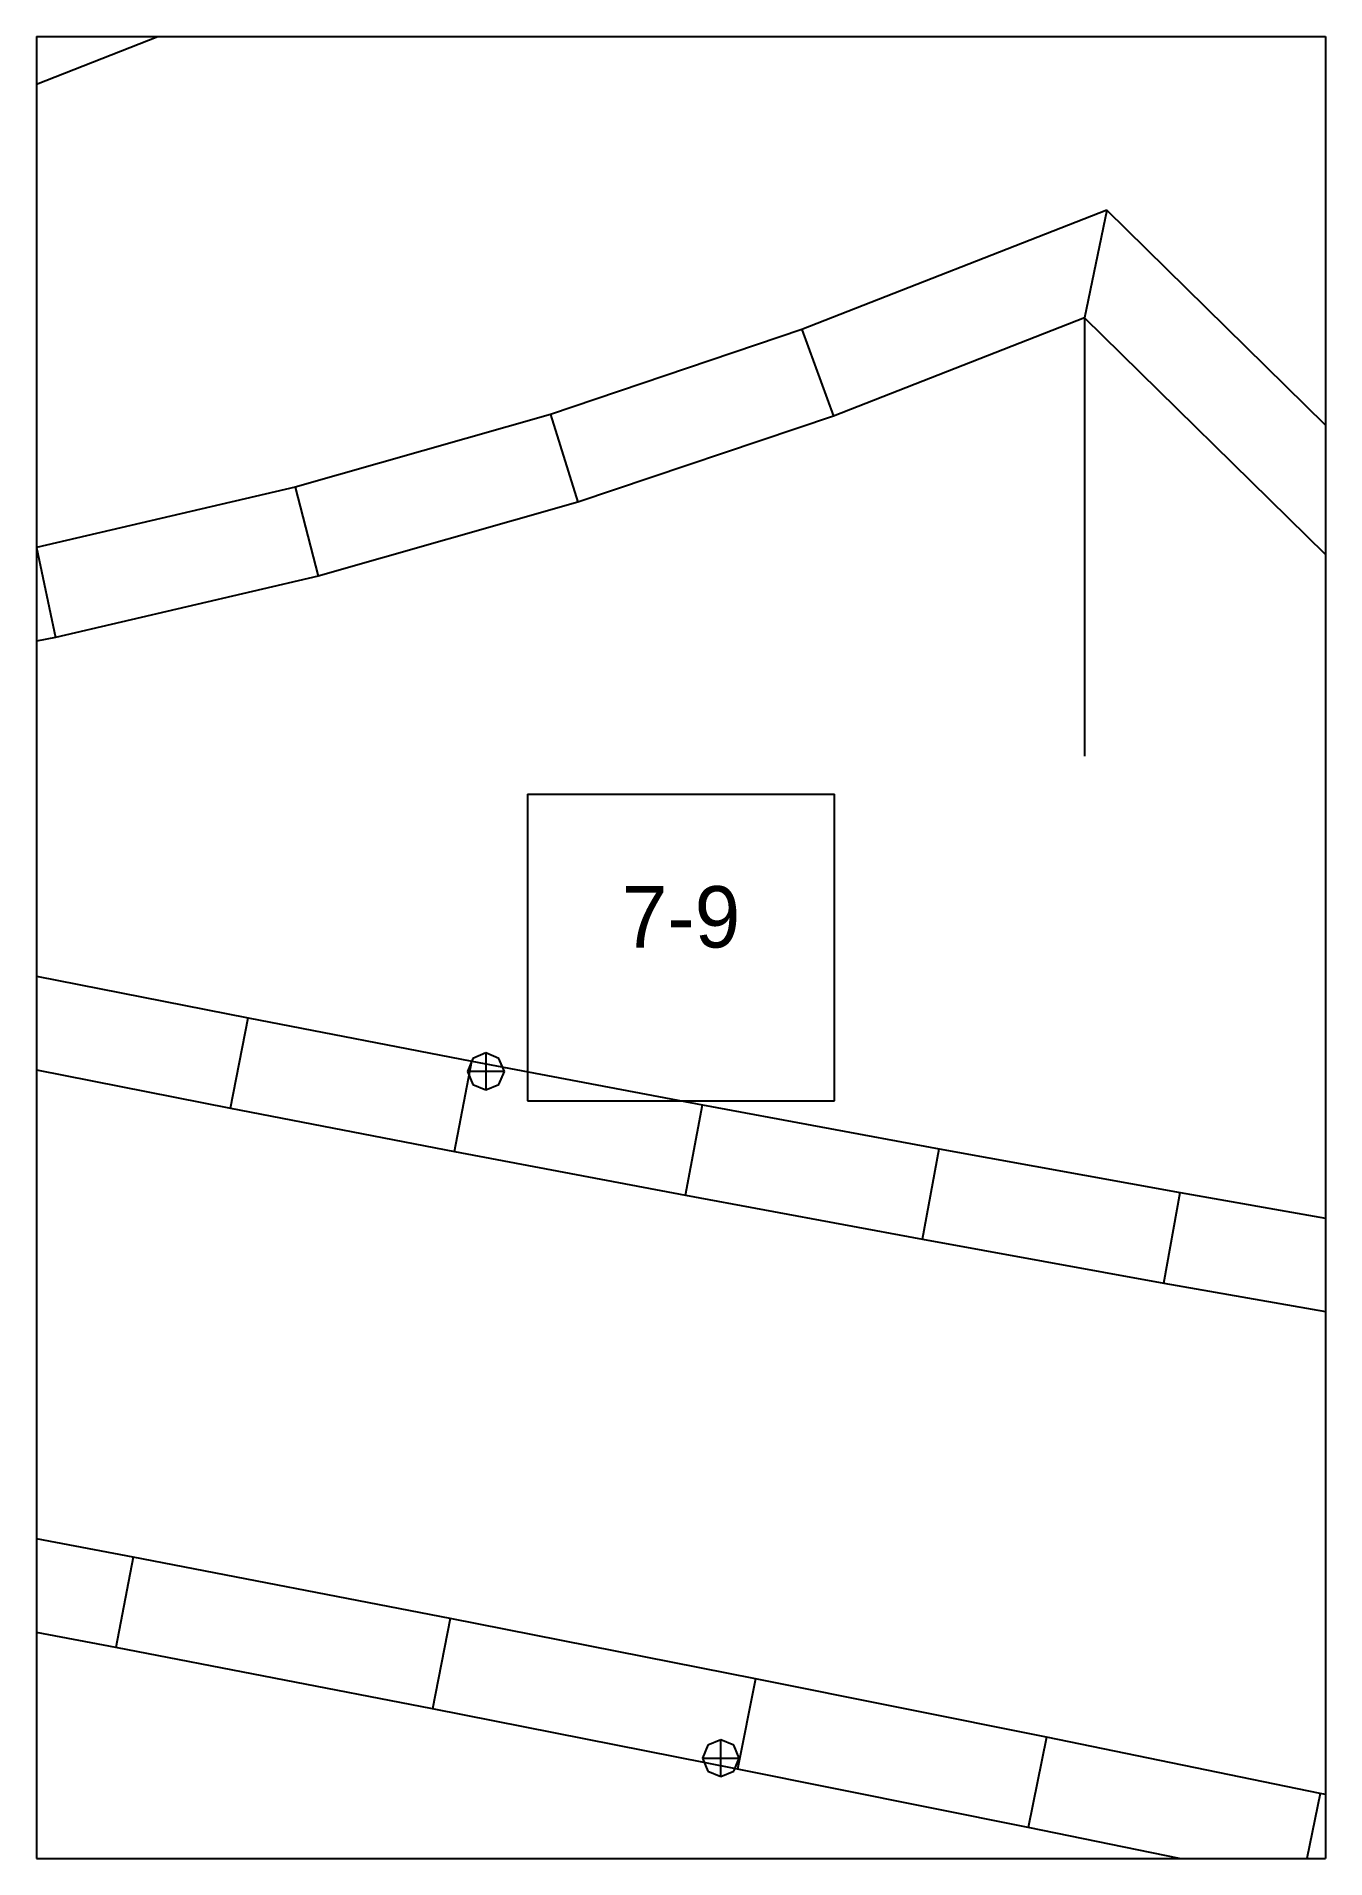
# Paper-space layout 'Plan 7-9' of a CAD drawing. Header units: metres, sheet in millimetres. Extents: x 0 to 210, y 0 to 297.
# The model-space entities are those that its viewports show. They can reach past a viewport. Long polylines and large blocks are cut down to what shows.
import ezdxf
from ezdxf.enums import TextEntityAlignment as Align

# ---------------------------------------------------------------- set-up
doc = ezdxf.new("R2010")
doc.units = ezdxf.units.M
for name, color, linetype in [('default', 7, 'Continuous'), ('TEXTLAYER', 7, 'Continuous'), ('VIEWPORTS', 7, 'Continuous')]:
    doc.layers.add(name, color=color, linetype=linetype)

msp = doc.modelspace()

# ---------------------------------------------------------------- linework, layer by layer
at = {"color": 9}
for p, q in [((1680, -1485), (1680, -1782)), ((1680, -1485), (1680, -1782)), ((1890, -1485), (1890, -1782)), ((1890, -1485), (1890, -1782)), ((1470, -1782), (1680, -1782)), ((1470, -1782), (1680, -1782)), ((1680, -1782), (1890, -1782)), ((1680, -1782), (1680, -2079)), ((1680, -1782), (1890, -1782)), ((1680, -1782), (1680, -2079)), ((1890, -1782), (2100, -1782)), ((1890, -1782), (1890, -2079)), ((1890, -1782), (2100, -1782)), ((1890, -1782), (1890, -2079)), ((1760, -1905.5), (1810, -1905.5)), ((1760, -1905.5), (1760, -1955.5)), ((1810, -1955.5), (1810, -1905.5)), ((1760, -1955.5), (1810, -1955.5)), ((1470, -2079), (1680, -2079)), ((1470, -2079), (1680, -2079)), ((1680, -2079), (1890, -2079)), ((1680, -2079), (1680, -2376)), ((1680, -2079), (1890, -2079)), ((1680, -2079), (1680, -2376)), ((1890, -2079), (2100, -2079)), ((1890, -2079), (1890, -2376)), ((1890, -2079), (2100, -2079)), ((1890, -2079), (1890, -2376))]:
    msp.add_line(p, q, dxfattribs=at)
at = {"layer": 'default', "color": 7, "linetype": 'Continuous'}
for p, q in [((1654.32, -1799.82), (1725.14, -1772.07)), ((1854.35, -1810.33), (1804.69, -1829.78)), ((1854.35, -1810.33), (1850.76, -1827.84)), ((1995.05, -1948.66), (1854.35, -1810.33)), ((1850.76, -1827.84), (1809.83, -1843.88)), ((1850.72, -1827.86), (1850.72, -1899.29)), ((1993.01, -1967.7), (1850.76, -1827.84)), ((1804.69, -1829.78), (1763.72, -1843.61)), ((1804.69, -1829.78), (1809.83, -1843.88)), ((1763.72, -1843.61), (1722.13, -1855.46)), ((1763.72, -1843.61), (1768.17, -1857.93)), ((1809.83, -1843.88), (1768.17, -1857.93)), ((1722.13, -1855.46), (1680.02, -1865.3)), ((1722.13, -1855.46), (1725.9, -1869.98)), ((1768.17, -1857.93), (1725.9, -1869.98)), ((1680.02, -1865.3), (1637.49, -1873.13)), ((1680.02, -1865.3), (1683.09, -1879.99)), ((1725.9, -1869.98), (1683.09, -1879.99)), ((1683.09, -1879.99), (1639.85, -1887.94)), ((1645.93, -1928.31), (1679.39, -1935.04)), ((1676.46, -1949.75), (1679.39, -1935.04)), ((1679.39, -1935.04), (1714.48, -1941.98)), ((1711.6, -1956.7), (1714.48, -1941.98)), ((1714.48, -1941.98), (1750.94, -1949.04)), ((1753.23, -1947.69), (1751.1, -1948.57)), ((1755.35, -1948.57), (1753.23, -1947.69)), ((1753.23, -1947.69), (1753.23, -1953.69)), ((1676.46, -1949.75), (1711.6, -1956.7)), ((1748.12, -1963.77), (1750.94, -1949.04)), ((1751.1, -1948.57), (1750.23, -1950.69)), ((1750.23, -1950.69), (1751.1, -1952.81)), ((1756.23, -1950.69), (1750.23, -1950.69)), ((1750.94, -1949.04), (1788.52, -1956.15)), ((1756.23, -1950.69), (1755.35, -1948.57)), ((1755.35, -1952.81), (1756.23, -1950.69)), ((1751.1, -1952.81), (1753.23, -1953.69)), ((1753.23, -1953.69), (1755.35, -1952.81)), ((1711.6, -1956.7), (1748.12, -1963.77)), ((1785.75, -1970.89), (1788.52, -1956.15)), ((1788.52, -1956.15), (1827.04, -1963.31)), ((1748.12, -1963.77), (1785.75, -1970.89)), ((1824.33, -1978.06), (1827.04, -1963.31)), ((1827.04, -1963.31), (1866.31, -1970.42)), ((1785.75, -1970.89), (1824.33, -1978.06)), ((1863.67, -1985.19), (1866.31, -1970.42)), ((1866.31, -1970.42), (1906.16, -1977.47)), ((1824.33, -1978.06), (1863.67, -1985.19)), ((1863.67, -1985.19), (1903.58, -1992.24)), ((1695.74, -2029.87), (1642.5, -2019.79)), ((1695.74, -2029.87), (1692.92, -2044.6)), ((1747.4, -2039.87), (1695.74, -2029.87)), ((1692.92, -2044.6), (1639.74, -2034.53)), ((1747.4, -2039.87), (1744.52, -2054.59)), ((1797.12, -2049.7), (1747.4, -2039.87)), ((1744.52, -2054.59), (1692.92, -2044.6)), ((1797.12, -2049.7), (1794.18, -2064.41)), ((1844.52, -2059.23), (1797.12, -2049.7)), ((1794.18, -2064.41), (1744.52, -2054.59)), ((1789.37, -2060.53), (1788.49, -2062.65)), ((1791.49, -2059.65), (1789.37, -2060.53)), ((1793.61, -2060.53), (1791.49, -2059.65)), ((1791.49, -2065.65), (1791.49, -2059.65)), ((1794.49, -2062.65), (1793.61, -2060.53)), ((1844.52, -2059.23), (1841.53, -2073.93)), ((1889.14, -2068.39), (1844.52, -2059.23)), ((1788.49, -2062.65), (1789.37, -2064.78)), ((1788.49, -2062.65), (1794.49, -2062.65)), ((1793.61, -2064.78), (1794.49, -2062.65)), ((1789.37, -2064.78), (1791.49, -2065.65)), ((1791.49, -2065.65), (1793.61, -2064.78)), ((1841.53, -2073.93), (1794.18, -2064.41)), ((1889.14, -2068.39), (1886.1, -2083.08)), ((1930.41, -2076.98), (1889.14, -2068.39)), ((1886.1, -2083.08), (1841.53, -2073.93))]:
    msp.add_line(p, q, dxfattribs=at)

# ---------------------------------------------------------------- texts
at = {"layer": 'TEXTLAYER', "color": 1}
msp.add_text('7-9', height=10, dxfattribs=at).set_placement((1785, -1930.5), align=Align.CENTER)

psp = doc.layouts.new('Plan 7-9')

# ---------------------------------------------------------------- viewports
at = {"layer": 'VIEWPORTS'}
psp.add_viewport(center=(105, 148.5), size=(210, 297), view_center_point=(1785, -1930.5), view_height=297, dxfattribs=at)

doc.saveas('drawing.dxf')
